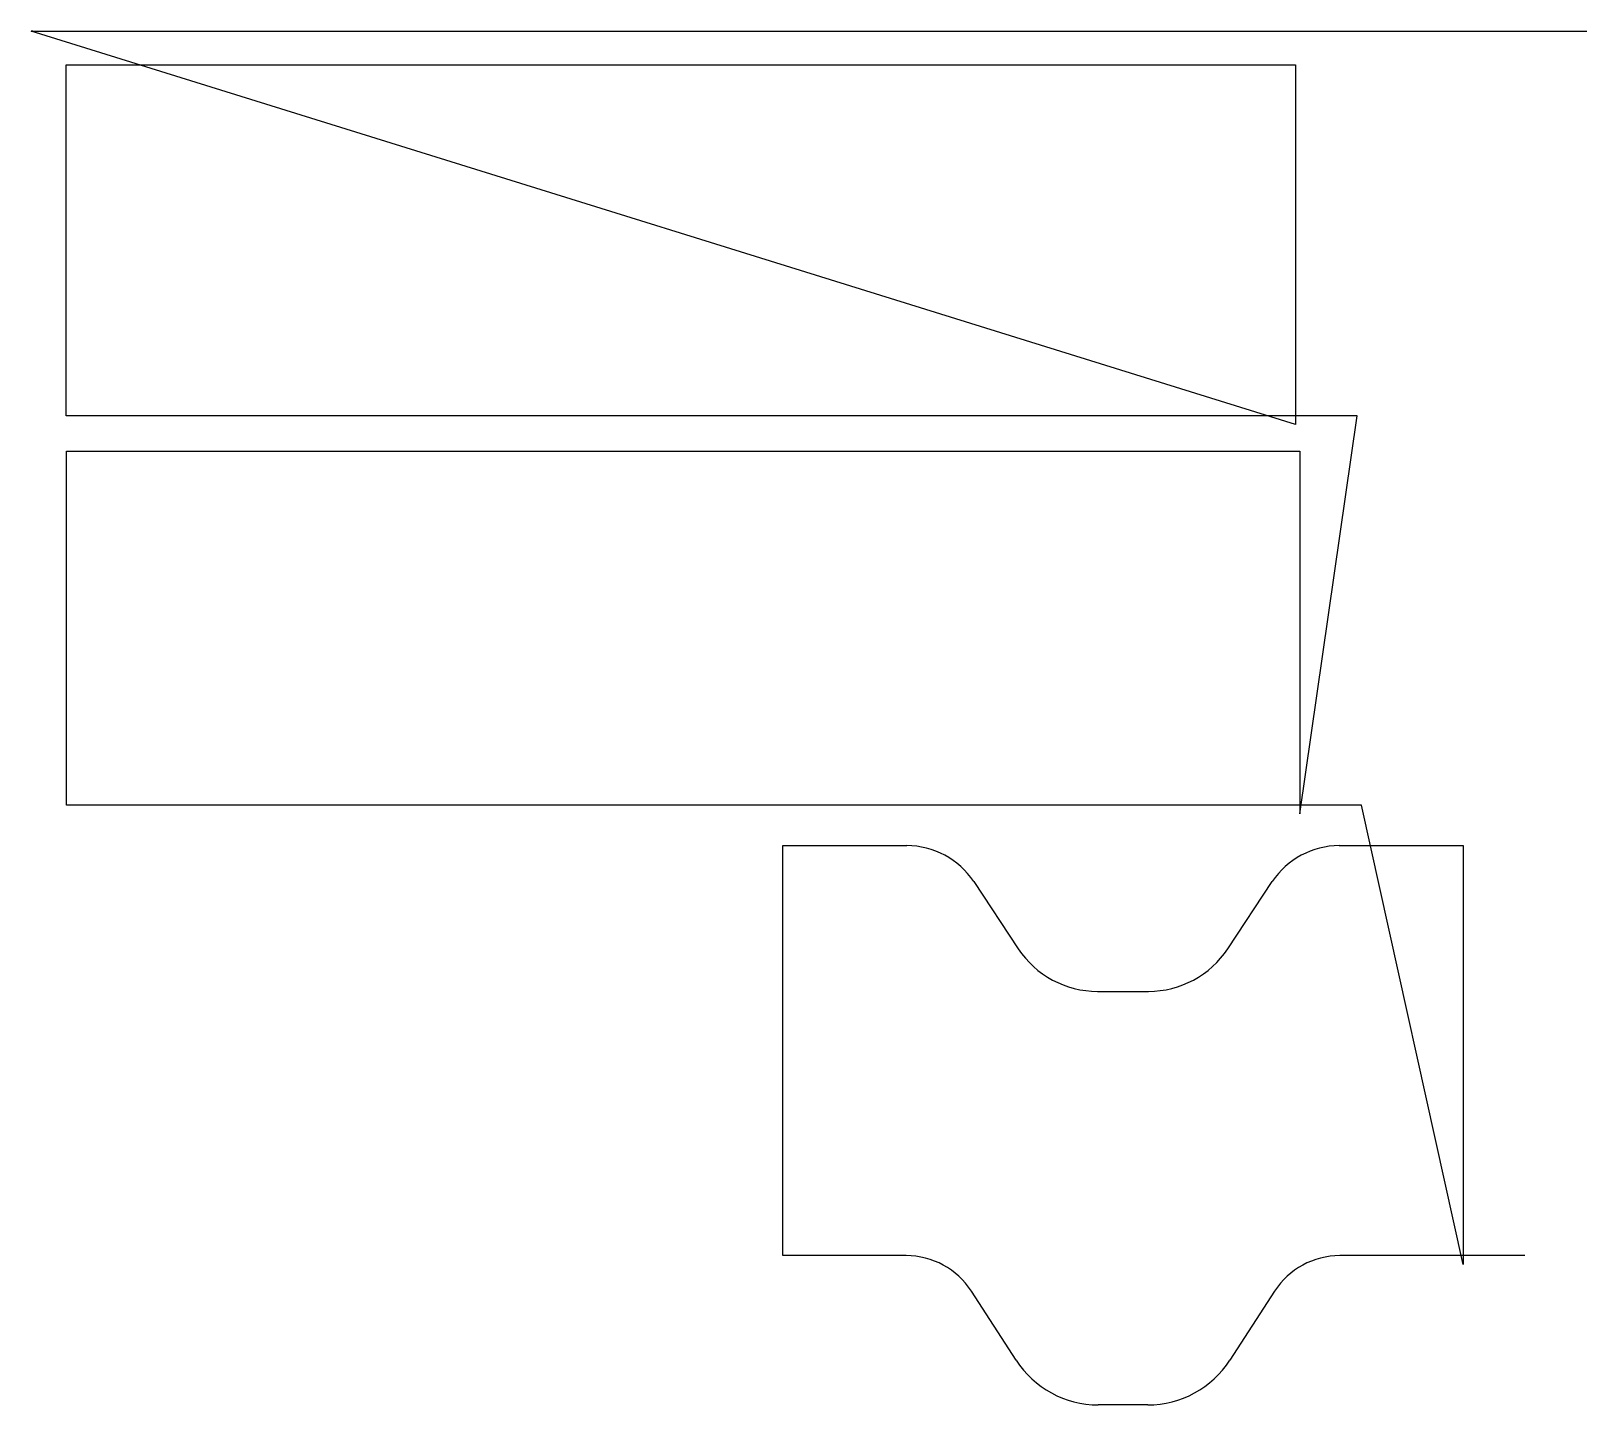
# Model space of a CAD drawing. Header units: metres. Extents: x 0 to 886, y 20 to 802.
import ezdxf

# ---------------------------------------------------------------- set-up
doc = ezdxf.new("R2010")
doc.units = ezdxf.units.M

msp = doc.modelspace()

# ---------------------------------------------------------------- linework, layer by layer
at = {"layer": 'TOOL_0'}
for p, q in [((720.049, 578.209), (-0.001, 802.347)), ((-0.001, 802.347), (0.999, 802.347)), ((0.999, 802.347), (-0.001, 802.347)), ((-0.001, 802.347), (0.999, 802.347)), ((0.999, 802.347), (884.952, 802.347)), ((884.952, 802.347), (885.952, 802.347)), ((20.049, 583.209), (20.049, 783.209)), ((20.049, 783.209), (720.049, 783.209)), ((720.049, 783.209), (720.049, 583.209)), ((720.049, 583.209), (20.049, 583.209)), ((755.049, 583.209), (720.049, 583.209)), ((720.049, 583.209), (720.049, 578.209)), ((722.535, 356.554), (755.049, 583.209)), ((20.135, 361.554), (20.135, 563.154)), ((20.135, 563.154), (722.535, 563.154)), ((722.535, 563.154), (722.535, 361.554)), ((722.535, 361.554), (20.135, 361.554)), ((757.535, 361.554), (722.535, 361.554)), ((722.535, 361.554), (722.535, 356.554)), ((815.541, 99.938), (757.535, 361.554)), ((428.041, 104.938), (428.041, 338.438)), ((428.041, 338.438), (498.627, 338.438)), ((744.955, 338.438), (815.541, 338.438)), ((815.541, 338.438), (815.541, 104.938)), ((536.764, 317.959), (562.102, 279.721)), ((681.479, 279.721), (706.818, 317.959)), ((607.324, 255.438), (636.257, 255.438)), ((498.31, 104.938), (428.041, 104.938)), ((815.542, 104.938), (745.273, 104.938)), ((815.541, 104.938), (815.541, 99.938)), ((850.542, 104.938), (815.542, 104.938)), ((560.907, 45.402), (535.461, 84.727)), ((708.122, 84.727), (682.676, 45.402)), ((635.87, 19.938), (607.713, 19.938))]:
    msp.add_line(p, q, dxfattribs=at)
for centre, radius, start, end in [((498.627, 292.688), 45.75, 33.529941, 90), ((744.955, 292.688), 45.75, 90, 146.470059), ((607.344, 309.723), 54.286, 213.550144, 269.978891), ((636.238, 309.724), 54.286, 270.020053, 326.448394), ((498.31, 60.688), 44.25, 32.905371, 90), ((745.273, 60.688), 44.25, 90, 147.094629), ((607.75, 75.756), 55.818, 212.94301, 269.96202), ((635.833, 75.756), 55.818, 270.03798, 327.05699)]:
    msp.add_arc(centre, radius, start, end, dxfattribs=at)

doc.saveas('drawing.dxf')
